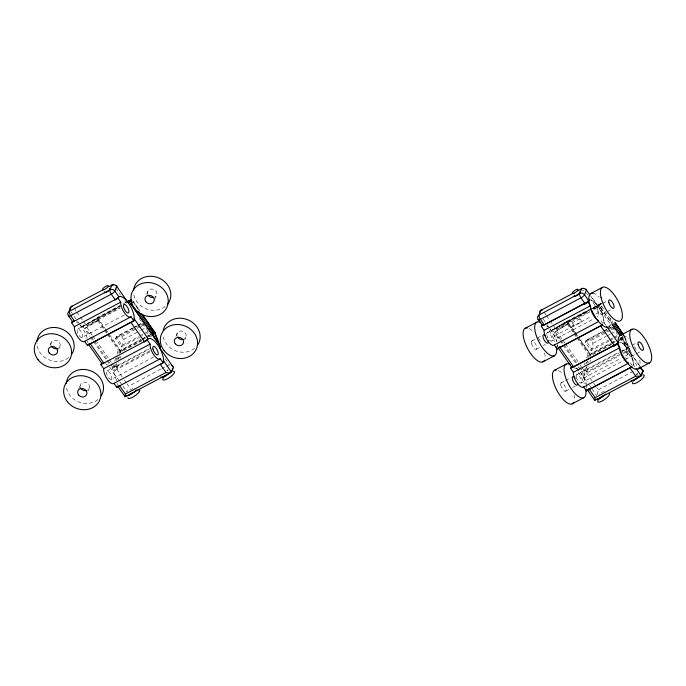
<?xml version="1.0" encoding="UTF-8"?>
<svg xmlns="http://www.w3.org/2000/svg" width="686" height="686" viewBox="0 0 686 686"><rect width="100%" height="100%" fill="white"/><g stroke="black" fill="none" stroke-linecap="round" stroke-linejoin="round"><path stroke-width="0.51" stroke-dasharray="3.43 2.57" d="M132.621 328.08L116.586 336.543L121.611 336.646L123.591 339.544M606.861 329.34L586.35 340.187C592.73 337.984 594.316 344.826 591.761 348.96L608.568 340.11M597.189 394.45L598.355 389.828L596.597 387.307M122.554 343.703L121.371 346.927L115.514 338.532L116.637 336.526M127.587 390.403L127.142 391.843M110.883 364.626L112.701 367.233L113.361 365.209M114.682 361.17L115.677 358.135M116.997 354.087L118.318 350.04L119.767 349.277L118.121 354.328M112.701 367.233L114.15 366.47L114.811 364.446M116.131 360.399L117.786 355.339M115.6 364.36L113.636 370.371L109.974 365.132M117.169 359.55L117.563 358.349M119.132 353.539L120.436 350.683L141.299 339.621M116.972 363.263L113.953 372.507L113.876 371.16M118.266 359.301L119.132 356.651M120.427 352.69L120.633 350.7L108.534 333.379M149.994 350.829L116.954 368.339L115.977 366.941L116.963 363.906M118.618 358.847L119.278 356.823M120.599 352.784L121.585 349.749L140.964 339.484M116.954 368.339L118.935 362.268M120.256 358.221L120.916 356.205M584.395 364.832L585.055 362.808M586.71 357.758L588.031 353.71L589.48 352.938L578.615 337.392M585.844 364.069L586.504 362.045M587.825 357.998L589.48 352.938M585.312 368.03L583.349 374.041L576.634 364.429M586.882 363.22L587.67 360.81M589.24 356L590.192 354.328L610.068 343.789M586.684 366.924L583.666 376.177L583.572 374.728M587.979 362.963L588.408 361.642M590.132 356.36L590.312 354.319L578.247 337.049M619.707 354.499L586.667 372.009L585.69 370.612L587.01 366.564M590.637 355.434L591.298 353.41L610.677 343.146M586.667 372.009L588.648 365.938M589.969 361.891L590.629 359.867M49.967 345.572L51.236 342.486M58.722 349.174L59.999 346.087M78.719 388.928L80.562 384.443M88.211 390.746L89.317 388.053M146.615 294.363L147.893 291.276M154.804 299.362L156.648 294.886M175.942 336.32L177.22 333.242M184.706 339.93L185.975 336.843M608.859 341.182L591.083 350.597L585.218 342.203L586.35 340.187M591.083 350.597L591.744 348.994L585.87 340.633L602.702 331.715M131 303.872L133.307 301.849L139.352 310.484M592.695 308.443L598.775 304.413L599.753 305.81L593.664 309.84M598.029 305.759L601.108 303.186M601.802 303.512L599.212 305.776L611.423 323.252M599.264 308.314L603.02 305.519L599.264 308.314L610.214 323.972M126.293 302.209L97.052 317.747L107.282 333.044M551.347 330.523L566.945 321.237L601.108 303.332M81.72 326.802L120.144 306.273M81.926 326.665L98.621 316.872L99.599 318.27L119.896 307.517M86.162 324.281L87.139 325.679L99.599 318.27M85.338 328.071L99.238 319.899L85.338 328.071L90.809 335.9M589.891 311.838L556.852 329.349L555.874 327.942L568.325 320.542L569.303 321.94L589.6 311.187M556.852 329.349L569.303 321.94M560.522 339.57L555.043 331.741L568.951 323.569L578.006 336.526M555.043 331.741L568.951 323.569M81.994 326.622L83.838 325.533M551.707 330.3L591.221 309.275M551.707 330.292L553.551 329.203M133.521 327.599L137.149 325.67M138.058 325.19L142.594 322.772M607.77 328.851L611.398 326.922M120.316 305.896L97.661 317.901L83.109 326.69L89.823 336.303M77.698 329.023L120.307 306.453M87.139 325.679L120.179 308.168M81.908 337.503A4.742 1.826 62.1 0 0 80.279 330.652A4.742 1.826 62.1 0 0 77.226 331.638A4.742 1.826 62.1 0 0 81.908 337.503L124.518 314.925M132.99 328.045L116.157 336.963L122.022 345.358L138.855 336.44M133.924 327.548L136.737 326.064M137.672 325.567L142.345 323.089M115.514 338.532L139.833 325.653M140.767 325.155L144.506 323.175M121.654 336.655L136.505 328.791M137.432 328.302L140.218 326.828M141.144 326.33L144.857 324.367M123.609 339.459L140.313 330.609M141.239 330.112L145.878 327.659M139.79 335.943L148.21 331.484M121.371 346.927L142.885 335.531M146.632 333.55L148.502 332.556M141.882 338.995L145.578 337.04M146.495 336.552L150.191 334.596M142.242 339.124L150.723 334.631M141.582 340.393L120.504 351.395L107.882 333.902M142.525 339.887L145.355 338.395M146.298 337.898L151.006 335.394M123.489 350.657L141.942 340.882M149.325 336.972L151.169 335.994M107.025 370.989L149.625 348.411M115.977 366.941L149.016 349.431M119.295 380.962L113.927 373.278A3.636 1.861 -42.3 0 1 116.912 369.342L149.951 351.867M111.235 379.461A4.742 1.826 62.1 0 0 109.597 372.609A4.742 1.826 62.1 0 0 106.553 373.604A4.742 1.826 62.1 0 0 111.235 379.461L153.844 356.892M160.738 369.154L128.625 386.244L126.884 383.645M161.682 368.656L165.463 366.65M166.406 366.153L169.776 364.798M167.17 370.809L168.121 370.303M582.32 290.993L584.206 289.989M589.085 310.063L567.373 321.571L552.822 330.36L562.589 344.338M592.858 308.074L601.382 303.555M555.874 327.942L588.914 310.441M592.164 308.777L595.937 306.779L590.663 299.225M531.804 340.908L536.263 338.55M537.155 338.078L541.614 335.711M547.265 332.719L588.931 310.647M597.523 306.093L601.991 303.726M602.883 303.255L607.342 300.888M593.296 309.232L599.753 305.81M571.884 323.029L579.619 318.93M554.528 336.003L591.495 316.418M595.842 314.111L600.919 311.427M573.539 326.176A1.775 0.686 62.1 0 0 572.887 323.586A1.775 0.686 62.1 0 0 571.772 324.006A1.775 0.686 62.1 0 0 573.539 326.176L581.308 322.051A1.775 0.686 62.1 0 0 580.622 319.487A1.775 0.686 62.1 0 0 579.507 319.916A1.775 0.686 62.1 0 0 581.265 322.077M536.341 349.234L539.908 347.339M543.475 345.452L545.259 344.509M551.801 341.036L593.467 318.973M602.068 314.411L606.527 312.053M607.419 311.573L610.986 309.686M603.637 331.218L612.058 326.759M585.218 342.203L604.863 331.792M605.798 331.304L609.537 329.314M610.471 328.826L614.219 326.845M591.366 340.325L606.218 332.461M607.144 331.973L609.923 330.498M610.857 330L614.562 328.037M593.321 343.12L606.313 336.243M607.239 335.754L610.025 334.279M610.952 333.782L615.591 331.329M609.502 339.613L613.25 337.632M614.184 337.135L616.988 335.643M609.794 340.685L617.28 336.723M611.595 342.657L615.291 340.702M619.904 338.258L621.748 337.28L622.725 338.687L627.261 350.503L623.48 352.501M611.012 343.292L614.785 341.294M620.436 338.301L624.646 336.2L629.739 349.457L621.199 337.229M611.295 344.055L590.149 355.056L577.595 337.572M612.238 343.557L615.068 342.065M618.832 340.067L624.483 337.066L624.74 336.38M611.655 344.552L592.275 354.816L591.298 353.41M619.029 340.642L622.725 338.687M619.947 337.898L626.635 347.476L628.084 346.704L623.548 334.888M561.131 382.874L564.698 380.979M565.59 380.507L570.941 377.677M576.592 374.676L619.201 352.107M620.144 351.601L622.982 350.1M626.85 348.051L631.309 345.684M632.2 345.212L636.668 342.854M585.69 370.612L618.729 353.101M622.502 351.103L626.284 349.097L627.261 350.503M583.675 376.923A3.636 1.861 -42.3 0 1 586.624 373.013L619.664 355.537M623.445 353.539L627.218 351.532L638.949 368.322M583.846 377.969L620.821 358.384M625.169 356.077L630.245 353.384M565.667 391.2L569.234 389.305M572.801 387.419L575.477 385.995M581.128 383.002L622.785 360.93M623.737 360.433L627.519 358.426M631.386 356.377L640.312 351.652M598.355 389.828L635.176 370.32M636.402 374.728L637.834 373.973M596.031 306.728L597.566 305.947M126.901 302.758L126.233 303.109L123.883 299.748M97.232 317.567L105.275 328.543M597.866 305.845L591.058 296.146M640.158 366.375L629.902 351.678M82.106 327.685L80.013 324.752M601.571 306.282L613.044 322.703M600.713 307.542L611.663 323.209M621.396 337.135L628.084 346.704M590.577 295.915L597.635 306.007M612.649 327.454L617.511 334.416M630.031 352.364L639.575 366.024M596.468 306.436L597.446 307.834M586.556 293.351L587.731 295.023M606.184 325.73L603.826 322.351A14.226 5.488 62.1 0 0 599.753 309.257A14.226 5.488 62.1 0 0 591.075 300.417M634.876 366.787L633.152 364.309A14.226 5.488 62.1 0 0 628.77 350.7A14.226 5.488 62.1 0 0 619.835 342.254M602.977 323.629L600.73 320.413A9.484 3.653 62.1 0 1 600.224 320.748M632.303 365.595L630.048 362.371A9.484 3.653 62.1 0 1 629.551 362.705M575.237 332.744L566.945 321.237L566.765 322.068L573.985 332.41M575.837 333.61L577.646 336.191M574.585 333.267L576.995 336.715M567.502 324.332L573.539 332.976M574.148 333.842L576.557 337.298M577.166 338.155L588.031 353.71M544.204 312.336L545.962 314.857M546.545 315.697L549.477 319.89M550.069 320.731L552.41 324.084M553.002 324.924L555.343 328.285M586.624 373.047L593.073 382.274M593.664 383.114L596.005 386.467M556.5 330.969L562.58 339.673M563.189 340.548L565.015 343.154M565.616 344.029L577.784 361.428M580.219 364.909L581.436 366.65M582.045 367.525L583.863 370.131L582.414 370.903L579.378 366.556M561.131 340.445L563.558 343.926M564.166 344.792L576.943 363.074M563.197 345.212L576.026 363.554M543.012 318.81L546.536 323.861M547.128 324.701L549.477 328.062M550.069 328.903L551.244 330.592M583.64 376.948L587.216 382.068M589.6 385.489L591.392 388.044M591.992 388.902L596.76 395.728M132.647 300.631L140.09 311.298M132.827 301.634L138.246 309.386M139.284 318.57L152.06 336.843M115.668 288L120.367 294.714M165.129 358.778L169.236 364.652M121.585 349.749L122.562 351.146M105.524 329.074L108.294 332.856M97.789 320.671L103.826 329.306M104.435 330.172L106.844 333.628M107.453 334.494L118.318 350.04M73.908 307.825L76.249 311.187M76.841 312.027L79.773 316.22M80.356 317.061L82.706 320.422M83.289 321.254L85.639 324.615M116.912 369.377L122.194 376.931M124.535 380.284L126.301 382.805M86.788 327.299L92.258 335.137M92.867 336.003L95.303 339.484M95.911 340.359L108.68 358.632M109.288 359.507L111.724 362.988M112.333 363.854L114.15 366.47M91.418 336.775L93.853 340.256M94.462 341.122L107.23 359.404M107.839 360.27L110.275 363.752M90.441 337.169L92.876 340.668M93.493 341.542L106.313 359.884M106.922 360.759L109.366 364.257M70.958 311.796L73.376 315.251M73.977 316.117L76.995 320.439M77.604 321.297L79.413 323.895M119.896 381.819L122.279 385.232M122.871 386.089L127.056 392.066M624.2 336.303L630.057 351.592L630.04 350.726M629.602 349.037L629.954 350.092M622.099 335.66L626.635 347.476M621.748 337.28L626.284 349.097M129.997 390.24A7.109 1.998 -34.9 0 1 134.67 387.504M166.715 370.491A7.109 1.998 -34.9 0 1 167.967 369.771M76.343 321.845A14.432 5.565 62.1 0 1 78.195 323.209M80.056 325.061A14.432 5.565 62.1 0 1 87.834 342.64M105.49 363.709A14.432 5.565 62.1 0 1 107.531 365.175M109.563 367.242A14.432 5.565 62.1 0 1 117.143 385.369M68.6 357.663A18.968 16.67 22.4 0 1 48.44 359.575A18.968 16.67 22.4 0 1 36.89 343.18M50.901 344.595A4.742 4.167 22.4 0 1 54.271 340.299A4.742 4.167 22.4 0 1 59.768 343.051A4.742 4.167 22.4 0 1 58.139 348.214M97.927 399.629A18.968 16.67 22.4 0 1 78.65 401.919A18.968 16.67 22.4 0 1 66.336 386.87M80.228 386.552A4.742 4.167 22.4 0 1 83.598 382.265A4.742 4.167 22.4 0 1 89.094 385.018A4.742 4.167 22.4 0 1 87.465 390.18M194.575 348.419A18.968 16.67 22.4 0 1 175.307 350.709A18.968 16.67 22.4 0 1 162.985 335.668M177.082 336.183A4.742 4.167 22.4 0 1 179.535 331.235A4.742 4.167 22.4 0 1 185.46 333.319A4.742 4.167 22.4 0 1 184.457 338.773M165.257 306.453A18.968 16.67 22.4 0 1 145.981 308.743A18.968 16.67 22.4 0 1 133.667 293.702M147.756 294.217A4.742 4.167 22.4 0 1 150.217 289.278A4.742 4.167 22.4 0 1 156.142 291.353A4.742 4.167 22.4 0 1 155.13 296.806M623.197 335.36A18.968 7.314 62.1 0 1 628.487 338.944M634.404 346.704A18.968 7.314 62.1 0 1 636.968 351.635M639.738 360.124A18.968 7.314 62.1 0 1 639.815 366.324M574.362 367.619A18.968 7.314 62.1 0 1 575.443 368.742M578.444 372.524A18.968 7.314 62.1 0 1 584.24 383.8M558.464 370.569A18.968 7.314 62.1 0 1 562.769 373.759M574.01 394.947A18.968 7.314 62.1 0 1 574.088 401.139M592.953 293.188A18.968 7.314 62.1 0 1 599.161 296.978M610.411 318.158A18.968 7.314 62.1 0 1 610.489 324.358M549.117 330.558A18.968 7.314 62.1 0 1 554.923 341.834M529.138 328.603A18.968 7.314 62.1 0 1 533.442 331.801M538.441 338.078A18.968 7.314 62.1 0 1 541.117 342.786M544.684 352.981A18.968 7.314 62.1 0 1 544.77 359.181M546.991 337.546A4.742 1.826 62.1 0 1 547.214 337.941M619.724 342.065A14.432 5.565 62.1 0 1 629.714 352.184A14.432 5.565 62.1 0 1 632.861 366.393M576.394 368.09A14.432 5.565 62.1 0 1 586.882 388.791M622.596 352.287A4.742 1.826 62.1 0 1 624.817 350.683A4.742 1.826 62.1 0 1 627.999 356.952A4.742 1.826 62.1 0 1 625.143 357.303M547.068 326.124A14.432 5.565 62.1 0 1 547.9 326.793M550.352 329.34A14.432 5.565 62.1 0 1 556.68 341.191M557.461 344.818A14.432 5.565 62.1 0 1 557.564 346.824M591.1 300.262A14.432 5.565 62.1 0 1 600.43 310.304A14.432 5.565 62.1 0 1 603.74 323.818M546.828 334.528A4.742 1.826 62.1 0 1 550.249 334.579A4.742 1.826 62.1 0 1 551.664 341.114A4.742 1.826 62.1 0 1 547.085 335.72M593.253 308.769A4.742 1.826 62.1 0 1 597.738 311.821A4.742 1.826 62.1 0 1 596.906 316.272M633.367 364.215A3.541 2.032 -25.2 0 1 633.401 365.201M575.906 367.885A14.226 5.488 62.1 0 1 586.127 383.937M586.667 386.647A14.226 5.488 62.1 0 1 586.77 388.379M627.218 351.506A3.636 1.861 -42.3 0 1 629.988 352.39M598.964 394.493A7.109 1.998 -34.9 0 1 599.453 394.107M601.296 392.804A7.109 1.998 -34.9 0 1 605.498 390.788M636.162 374.324A7.109 1.998 -34.9 0 1 637.92 373.313M604.04 322.249A3.541 2.032 -25.2 0 1 604.1 323.175M546.588 325.927A14.226 5.488 62.1 0 1 547.942 326.965M549.958 329.006A14.226 5.488 62.1 0 1 556.809 341.971M557.341 344.681A14.226 5.488 62.1 0 1 557.452 346.421M626.541 350.589A4.742 1.826 62.1 0 0 631.223 356.454A4.742 1.826 62.1 0 0 629.594 349.603A4.742 1.826 62.1 0 0 626.541 350.589M560.814 385.412A4.742 1.826 62.1 0 0 565.504 391.269A4.742 1.826 62.1 0 0 563.866 384.417A4.742 1.826 62.1 0 0 560.814 385.412M597.214 308.623A4.742 1.826 62.1 0 0 601.905 314.488A4.742 1.826 62.1 0 0 600.267 307.637A4.742 1.826 62.1 0 0 597.214 308.623M531.496 343.446A4.742 1.826 62.1 0 0 536.178 349.311A4.742 1.826 62.1 0 0 534.54 342.46A4.742 1.826 62.1 0 0 531.496 343.446M576.283 377.214A4.742 1.826 62.1 0 0 580.965 383.08A4.742 1.826 62.1 0 0 579.336 376.228A4.742 1.826 62.1 0 0 576.283 377.214"/><path stroke-width="1.03" d="M151.057 329.795L150.114 328.56M173.489 367.284L171.869 365.638M620.77 333.482L620.659 333.062M643.202 370.955L641.539 369.291M124.921 396.774L125.409 394.004L119.656 385.772M594.625 400.435L595.122 397.674L589.257 389.279L629.851 367.773L635.811 376.194L640.93 376.194L643.159 371.135M127.527 302.097L129.062 300.742M128.316 302.089L131.395 299.525M131.438 300.408L129.508 302.106L160.035 345.795L154.959 332.564L142.319 314.48M130.323 303.967L131.858 302.62M147.584 339.313L148.193 338.833L134.216 318.819M147.379 339.476L146.667 340.042M117.332 298.093L118.875 296.867L114.811 291.061A3.559 3.121 22.4 0 0 109.957 289.801L108.002 290.838M103.397 289.595L71.301 306.599A3.559 3.121 22.4 0 0 69.843 309.798M109.065 286.594L111.895 285.093A3.559 1.372 62.1 0 1 113.327 285.05M106.116 291.833L69.363 311.307A3.559 3.121 22.4 0 0 68.42 315.637L72.476 321.451A14.432 5.565 62.1 0 0 71.55 322.694L74.362 326.716A9.484 3.653 62.1 0 0 78.075 337.443A9.484 3.653 62.1 0 0 84.601 341.371L87.414 345.401L133.804 320.816A14.432 5.565 62.1 0 0 128.496 303.101L128.008 302.423M106.742 291.499L107.368 291.173M71.55 322.694L117.941 298.118A14.432 5.565 62.1 0 1 128.496 303.101M74.362 326.716L120.753 302.14L117.941 298.118M127.219 301.72L131.36 299.636M127.853 301.909L131.626 299.911M84.601 341.371L130.992 316.795L133.804 320.816M137.895 311.255L152.386 331.99L153.836 331.218L159.306 345.204M152.609 333.636L154.933 332.53M100.876 364.66L147.267 340.076A14.432 5.565 62.1 0 1 157.823 345.067A14.432 5.565 62.1 0 1 163.131 362.783L116.74 387.358L113.927 383.337A9.484 3.653 62.1 0 1 107.402 379.409A9.484 3.653 62.1 0 1 103.68 368.682L100.876 364.66A14.432 5.565 62.1 0 1 102.188 363.194M103.68 368.682L150.08 344.106L147.267 340.076M113.927 383.337L160.318 358.761L163.131 362.783M125.409 394.004L166.003 372.498L169.442 372.935L171.423 372.327L173.455 367.464L160.318 348.702M573.11 293.265L541.014 310.269A3.559 3.121 22.4 0 0 539.556 313.468M577.835 290.761L581.608 288.763A3.559 1.372 62.1 0 1 582.834 288.574M575.202 295.838L539.076 314.977A3.559 3.121 22.4 0 0 538.133 319.307L542.292 325.258A14.226 5.488 62.1 0 1 543.106 324.89M576.454 295.169L577.398 294.671M578.024 294.337L579.67 293.471L581.608 288.763A3.559 3.121 22.4 0 1 586.461 290.024L589.994 295.074M525.313 328.251L536.906 322.111M591.032 293.428L602.634 287.288M602.591 324.932L557.143 349.011L554.331 344.989A9.484 3.653 62.1 0 1 547.814 341.062A9.484 3.653 62.1 0 1 544.092 330.335L541.28 326.313L587.67 301.729A14.432 5.565 62.1 0 1 589.763 300.074M544.092 330.335L590.483 305.759L587.67 301.729M554.331 344.989L597.823 321.948M542.832 361.891L554.434 355.742M554.631 370.217L566.233 364.069M620.358 335.394L631.96 329.246M631.917 366.899L586.47 390.977L583.657 386.955A9.484 3.653 62.1 0 1 577.14 383.028A9.484 3.653 62.1 0 1 573.419 372.301L570.606 368.279L616.997 343.695A14.432 5.565 62.1 0 1 618.523 342.151M573.419 372.301L619.81 347.716L616.997 343.695M583.657 386.955L628.599 363.143M572.158 403.857L583.76 397.709M637.886 369.034L649.479 362.885M595.122 397.674L635.716 376.168M166.003 372.498L160.25 364.266M639.095 368.356L640.261 368.725M620.024 332.367L620.478 332.804M615.042 322.454L623.463 334.511M615.093 322.797L622.948 334.031M615.179 323.389L618.789 328.551M619.99 330.275L622.999 334.579M613.644 323.56L621.499 334.794M612.272 324.075L620.178 335.394M612.041 324.126L619.973 335.48M640.175 366.881L643.159 371.152M606.776 326.579L618.009 342.64A14.226 5.488 62.1 0 1 618.386 342.417M636.033 368.433L641.213 375.859L594.822 400.435L587.327 389.717M558.018 347.776L571.61 367.224M141.762 313.939L153.836 331.218M142.456 315.414L145.466 319.719M146.667 321.442L154.779 333.362L154.985 332.607M131 303.872L158.372 343.043M127.922 302.337L116.749 286.354A3.559 1.003 -34.9 0 0 116.02 285.728M163.534 360.785L171.509 372.189L125.109 396.765L117.752 386.244M115.059 299.602L111.269 294.165A3.559 1.372 62.1 0 1 109.957 289.801L111.895 285.093A3.559 3.121 22.4 0 1 116.749 286.354L114.811 291.061A3.559 1.003 -34.9 0 1 111.269 294.165L70.675 315.671A3.559 1.003 -34.9 0 1 68.42 315.637M144.386 341.559L130.923 322.3L90.329 343.806L103.792 363.074M74.465 321.108L70.675 315.671A3.559 1.372 62.1 0 1 69.363 311.307L71.301 306.599A3.559 1.372 62.1 0 1 72.399 306.342M89.034 345.144L101.802 363.409M159.649 346.113L160.344 347.922L160.25 346.447M152.386 331.99L155.036 338.884M173.292 371.332A7.109 1.998 -34.9 0 1 171.646 375.902A7.109 1.998 -34.9 0 1 163.148 380.027A7.109 1.998 -34.9 0 1 167.118 374.333M138.092 389.837A7.109 1.998 -34.9 0 1 135.717 395.247A7.109 1.998 -34.9 0 1 127.948 397.486M129.277 395.428A7.109 1.998 -34.9 0 1 132.321 392.761M109.511 288.394A3.559 1.003 -34.9 0 1 109.717 289.844A3.559 1.003 -34.9 0 1 105.867 292.519A3.559 1.003 -34.9 0 1 104.649 291.773M136.497 389.991A7.109 1.998 -34.9 0 1 130.589 394.484A7.109 1.998 -34.9 0 1 126.113 395.488M172.255 368.631A7.109 1.998 -34.9 0 1 168.259 374.239A7.109 1.998 -34.9 0 1 160.841 376.974M159.529 347.476A3.636 1.861 -42.3 0 1 160.275 348.72M163.645 360.75A3.533 2.049 -24.6 0 1 162.693 362.748M162.822 362.705A3.541 1.518 -34.9 0 1 160.172 364.532M74.671 320.756A3.541 0.626 -28.3 0 1 73.153 321.374M73.256 321.511A3.533 0.532 -14.6 0 1 72.313 321.502M87.619 344.749A14.432 5.565 62.1 0 1 87.414 345.401M116.98 386.595A14.432 5.565 62.1 0 1 116.74 387.358M160.318 358.761A9.484 3.653 62.1 0 1 153.793 354.834A9.484 3.653 62.1 0 1 150.08 344.106M119.758 385.395A3.541 0.969 -34.7 0 1 117.992 386.141M147.061 339.999A3.541 1.02 -35.2 0 1 144.12 342.014M102.566 363.477A3.533 0.532 -14.6 0 1 101.631 363.46M103.998 362.714A3.541 0.626 -28.2 0 1 102.48 363.331M133.496 320.739A3.541 1.518 -34.9 0 1 130.846 322.574M134.319 318.784A3.533 2.049 -24.6 0 1 133.367 320.791M130.992 316.795A9.484 3.653 62.1 0 1 124.475 312.867A9.484 3.653 62.1 0 1 120.753 302.14M90.441 343.429A3.541 0.969 -34.7 0 1 88.666 344.175M88.554 344.209A3.533 1.406 -46.1 0 1 88.211 344.218M117.718 298.05A3.541 1.02 -35.2 0 1 114.802 300.048M36.958 341.439A18.968 16.67 22.4 0 1 60.951 328.714A18.968 16.67 22.4 0 1 71.901 353.976M57.392 348.522A4.742 4.167 22.4 0 1 51.45 346.19M66.285 383.405A18.968 16.67 22.4 0 1 90.278 370.672A18.968 16.67 22.4 0 1 101.228 395.933M86.719 390.488A4.742 4.167 22.4 0 1 80.588 387.787M163.208 330.481A18.968 16.67 22.4 0 1 187.844 319.822A18.968 16.67 22.4 0 1 197.877 344.732M183.376 339.278A4.742 4.167 22.4 0 1 177.648 337.289M133.607 290.229A18.968 16.67 22.4 0 1 158.492 277.847A18.968 16.67 22.4 0 1 167.573 304.13M154.05 297.321A4.742 4.167 22.4 0 1 148.322 295.323M639.549 367.13A18.968 7.314 62.1 0 1 623.308 356.814A18.968 7.314 62.1 0 1 621.439 335.12M585.844 390.3A18.968 7.314 62.1 0 1 577.826 396.062A18.968 7.314 62.1 0 1 564.732 374.59A18.968 7.314 62.1 0 1 570.057 364.42M573.47 402.648A18.968 7.314 62.1 0 1 556.715 390.042A18.968 7.314 62.1 0 1 556.56 369.968M577.706 383.242A4.742 1.826 62.1 0 1 575.245 384.297A4.742 1.826 62.1 0 1 572.253 378.089A4.742 1.826 62.1 0 1 575.108 377.849M610.223 325.173A18.968 7.314 62.1 0 1 593.51 314.008A18.968 7.314 62.1 0 1 592.953 293.188M556.286 346.833A18.968 7.314 62.1 0 1 549.212 354.602A18.968 7.314 62.1 0 1 535.543 333.173A18.968 7.314 62.1 0 1 540.74 322.463M544.144 360.682A18.968 7.314 62.1 0 1 527.388 348.076A18.968 7.314 62.1 0 1 527.234 328.002M548.234 340.505A4.742 1.826 62.1 0 1 546.288 342.657A4.742 1.826 62.1 0 1 542.935 336.354A4.742 1.826 62.1 0 1 545.782 335.891M570.606 368.279A14.432 5.565 62.1 0 1 571.635 366.959M586.813 389.631A14.432 5.565 62.1 0 1 586.47 390.977M628.127 362.662A9.484 3.653 62.1 0 1 622.271 356.42A9.484 3.653 62.1 0 1 619.81 347.716M541.28 326.313A14.432 5.565 62.1 0 1 542.806 324.77M557.349 348.394A14.432 5.565 62.1 0 1 557.143 349.011M598.372 320.525A9.484 3.653 62.1 0 1 590.449 306.222M643.005 375.002A7.109 1.998 -34.9 0 1 639.669 380.884A7.109 1.998 -34.9 0 1 632.543 382.445M633.427 381.073A7.109 1.998 -34.9 0 1 637.414 377.592M608.868 393.447A7.109 1.998 -34.9 0 1 605.464 398.892A7.109 1.998 -34.9 0 1 597.72 401.885A7.109 1.998 -34.9 0 1 603.191 395.633M579.421 292.03A3.559 1.003 -34.9 0 1 579.233 293.728A3.559 1.003 -34.9 0 1 575.34 296.275A3.559 1.003 -34.9 0 1 574.482 295.263M605.772 394.116A7.109 1.998 -34.9 0 1 596.271 399.372M641.967 372.292A7.109 1.998 -34.9 0 1 638.735 377.317A7.109 1.998 -34.9 0 1 631.069 380.936M589.343 388.542A3.541 0.995 -34.9 0 1 587.876 389.262M631.995 366.984A3.541 2.032 -25.2 0 1 629.825 367.97M618.197 342.537A3.541 0.995 -34.9 0 1 616.328 344.792A3.541 0.995 -34.9 0 1 613.095 346.507M602.48 325.147A3.541 2.032 -25.2 0 1 600.499 326.004M560.016 346.576A3.541 0.995 -34.9 0 1 558.55 347.296M573.873 366.633A3.541 0.532 -15.3 0 1 573.016 366.813M542.257 310.098A3.559 1.372 62.1 0 0 541.014 310.269L539.076 314.977A3.559 1.372 62.1 0 0 540.379 319.342L544.29 324.941L584.884 303.426L580.973 297.835A3.559 1.372 62.1 0 1 579.67 293.471A3.559 3.121 22.4 0 1 584.523 294.731L588.682 300.682A14.226 5.488 62.1 0 1 589.497 300.314M538.133 319.307A3.559 1.003 -34.9 0 0 540.379 319.342L580.973 297.835A3.559 1.003 -34.9 0 0 584.523 294.731L586.461 290.024A3.559 1.003 -34.9 0 0 585.57 289.432M544.547 324.675A3.541 0.532 -15.3 0 1 543.689 324.855M588.871 300.571A3.541 0.995 -34.9 0 1 587.002 302.835A3.541 0.995 -34.9 0 1 583.769 304.55M600.524 325.807L559.93 347.313L573.616 366.899L614.21 345.392L600.524 325.807M104.366 289.526A3.559 1.003 -34.9 0 0 108.362 285.745A3.559 1.003 -34.9 0 0 103.552 287.983A3.559 1.003 -34.9 0 0 104.366 289.526M152.944 349.02A4.742 1.826 62.1 0 0 157.626 354.885A4.742 1.826 62.1 0 0 155.996 348.034A4.742 1.826 62.1 0 0 152.944 349.02M123.617 307.062A4.742 1.826 62.1 0 0 128.299 312.919A4.742 1.826 62.1 0 0 126.67 306.067A4.742 1.826 62.1 0 0 123.617 307.062M38.09 359.764A18.968 16.67 22.4 0 0 70.135 358.761A18.968 16.67 22.4 0 0 50.627 333.748A18.968 16.67 22.4 0 0 38.09 359.764M49.229 353.016A4.742 4.167 22.4 0 0 57.247 352.758A4.742 4.167 22.4 0 0 52.368 346.507A4.742 4.167 22.4 0 0 49.229 353.016M67.408 401.73A18.968 16.67 22.4 0 0 99.461 400.727A18.968 16.67 22.4 0 0 79.945 375.714A18.968 16.67 22.4 0 0 67.408 401.73M78.556 394.973A4.742 4.167 22.4 0 0 86.573 394.724A4.742 4.167 22.4 0 0 81.694 388.473A4.742 4.167 22.4 0 0 78.556 394.973M164.065 350.52A18.968 16.67 22.4 0 0 196.119 349.517A18.968 16.67 22.4 0 0 176.602 324.504A18.968 16.67 22.4 0 0 164.065 350.52M175.213 343.763A4.742 4.167 22.4 0 0 183.222 343.515A4.742 4.167 22.4 0 0 178.343 337.263A4.742 4.167 22.4 0 0 175.213 343.763M134.739 308.563A18.968 16.67 22.4 0 0 166.792 307.56A18.968 16.67 22.4 0 0 147.276 282.538A18.968 16.67 22.4 0 0 134.739 308.563M145.886 301.806A4.742 4.167 22.4 0 0 153.896 301.557A4.742 4.167 22.4 0 0 149.016 295.297A4.742 4.167 22.4 0 0 145.886 301.806M630.408 339.57A18.968 7.314 62.1 0 0 649.145 363.023A18.968 7.314 62.1 0 0 642.611 335.608A18.968 7.314 62.1 0 0 630.408 339.57M638.143 344.441A4.742 1.826 62.1 0 0 642.825 350.306A4.742 1.826 62.1 0 0 641.187 343.454A4.742 1.826 62.1 0 0 638.143 344.441M601.082 297.613A18.968 7.314 62.1 0 0 619.818 321.057A18.968 7.314 62.1 0 0 613.284 293.651A18.968 7.314 62.1 0 0 601.082 297.613M608.816 302.483A4.742 1.826 62.1 0 0 613.498 308.34A4.742 1.826 62.1 0 0 611.869 301.488A4.742 1.826 62.1 0 0 608.816 302.483M574.071 293.196A3.559 1.003 -34.9 0 0 578.075 289.415A3.559 1.003 -34.9 0 0 573.264 291.653A3.559 1.003 -34.9 0 0 574.071 293.196"/></g></svg>
